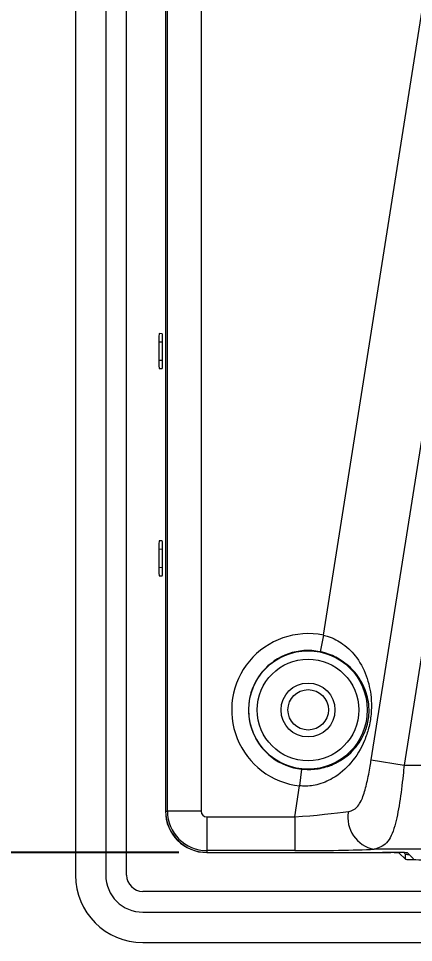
# Model space of a CAD drawing. Header units: millimetres. Extents: x 76 to 1788, y -159 to 878.
# Drawn here: x 209.9 to 233.4, y 279.5 to 334.3 of the extents above; entities that cross this region are included whole.
import ezdxf

# ---------------------------------------------------------------- set-up
doc = ezdxf.new("R2010")
doc.units = ezdxf.units.MM
doc.header["$LTSCALE"] = 2
doc.layers.add('DIM', color=7, linetype='Continuous')
doc.styles.get("Standard").update_dxf_attribs({"font": 'TIMES.TTF'})
doc.dimstyles.new('ISO-25', dxfattribs={"dimscale": 2, "dimtxt": 4, "dimasz": 2.5, "dimexe": 1.25, "dimexo": 0.625, "dimtad": 0, "dimdsep": 46, "dimtxsty": 'Standard', "dimcen": 2.5, "dimadec": 0, "dimazin": 0, "dimtfac": 1, "dimtmove": 0, "dimatfit": 3, "dimfxl": 0, "dimarcsym": 0})

# ---------------------------------------------------------------- blocks, each defined once
blk = doc.blocks.new('*D59')
at = {"layer": 'Defpoints', "color": 0}
for p in [(220.715, 420.429), (186.5, 284.829), (220.715, 284.829)]:
    blk.add_point(p, dxfattribs=at)
at = {"layer": 'DIM', "color": 0, "lineweight": -2}
for p, q in [((219.465, 420.429), (184, 420.429)), ((186.5, 415.429), (186.5, 393.366)), ((186.5, 289.829), (186.5, 311.892)), ((219.465, 284.829), (184, 284.829))]:
    blk.add_line(p, q, dxfattribs=at)
at = {"layer": 'DIM', "color": 0}
for points in [[(187.334, 415.429), (185.667, 415.429), (186.5, 420.429)], [(185.667, 289.829), (187.334, 289.829), (186.5, 284.829)]]:
    blk.add_solid(points, dxfattribs=at)
at = {"layer": 'DIM', "color": 0, "lineweight": 0, "insert": (186.5, 352.629), "char_height": 8, "attachment_point": 5, "rotation": 90}
blk.add_mtext('135.6mm [5.34"]', dxfattribs=at)

msp = doc.modelspace()

# ---------------------------------------------------------------- linework, layer by layer
at = {"lineweight": 0}
for p, q in [((213.322, 421.778), (213.322, 283.478)), ((215.122, 421.778), (215.122, 283.478)), ((216.36, 283.475), (216.36, 421.783)), ((218.664, 417.979), (218.664, 287.279)), ((218.675, 417.979), (218.675, 287.279)), ((218.778, 287.279), (218.778, 417.979)), ((220.777, 417.979), (220.777, 287.279)), ((228.037, 297.718), (243.422, 395.099)), ((230.872, 290.316), (247.328, 394.481)), ((249.282, 394.173), (232.825, 290.007)), ((218.475, 315.61), (218.291, 315.616)), ((218.273, 315.117), (218.273, 314.041)), ((218.492, 315.109), (218.273, 315.117)), ((218.492, 314.049), (218.492, 315.109)), ((218.273, 314.041), (218.492, 314.049)), ((218.291, 313.542), (218.475, 313.548)), ((218.475, 303.31), (218.291, 303.316)), ((218.273, 302.817), (218.273, 301.741)), ((218.492, 302.809), (218.273, 302.817)), ((218.492, 301.749), (218.492, 302.809)), ((218.273, 301.741), (218.492, 301.749)), ((218.291, 301.242), (218.475, 301.248)), ((228.037, 297.718), (227.836, 296.739)), ((230.872, 290.316), (232.825, 290.007)), ((226.735, 289.768), (226.625, 288.775)), ((232.825, 290.007), (237.793, 290.007)), ((226.334, 286.932), (226.625, 288.775)), ((218.675, 287.279), (218.778, 287.279)), ((220.777, 287.279), (218.778, 287.279)), ((221.124, 286.932), (226.334, 286.932)), ((221.124, 286.932), (221.124, 284.934)), ((226.334, 286.932), (226.334, 284.934)), ((221.124, 284.934), (221.124, 284.83)), ((226.334, 284.934), (221.124, 284.934)), ((221.124, 284.83), (232.033, 284.83)), ((221.124, 284.819), (231.542, 284.819)), ((237.584, 285.011), (231.05, 285.011)), ((231.542, 284.819), (231.542, 284.83)), ((232.542, 284.825), (232.542, 284.786)), ((232.542, 284.786), (232.9, 284.427)), ((232.811, 284.817), (232.9, 284.727)), ((232.9, 284.427), (232.9, 284.727)), ((233.384, 284.444), (233.032, 284.796)), ((409.627, 282.515), (217.32, 282.515)), ((217.322, 281.278), (409.622, 281.278)), ((217.322, 279.478), (409.622, 279.478))]:
    msp.add_line(p, q, dxfattribs=at)
for centre, radius in [((227.124, 293.279), 3.517), ((227.124, 293.279), 3.017), ((227.124, 293.279), 1.6), ((227.134, 293.289), 1.2)]:
    msp.add_circle(centre, radius, dxfattribs=at)
for centre, radius, start, end in [((227.124, 293.279), 4.532, 78.3679, 263.6768), ((227.124, 293.279), 3.533, 78.3679, 263.6768), ((221.124, 287.279), 2.46, 180, 270), ((221.124, 287.279), 2.449, 180, 270), ((221.124, 287.279), 2.345, 180, 270), ((221.124, 287.279), 0.347, 180, 270), ((231.414, 286.901), 1.926, 169.5399, 259.1191), ((217.322, 283.478), 4, 180, 270), ((217.322, 283.478), 2.2, 180, 270), ((217.32, 283.475), 0.96, 180, 270)]:
    msp.add_arc(centre, radius, start, end, dxfattribs=at)
for centre, major_axis, ratio, start_param, end_param in [((218.291, 315.116), (0, 0.5), 0.034963, 6.281961, 7.85154), ((218.475, 315.109), (0, 0.5), 0.034878, 4.712389, 6.281967), ((218.291, 314.042), (0, 0.5), 0.034963, 1.573238, 3.142817), ((218.475, 314.049), (0, 0.5), 0.034878, 3.142811, 4.712389), ((218.291, 302.816), (0, 0.5), 0.034963, 6.281961, 7.85154), ((218.475, 302.809), (0, 0.5), 0.034878, 4.712389, 6.281967), ((218.291, 301.742), (0, 0.5), 0.034963, 1.573238, 3.142817), ((218.475, 301.749), (0, 0.5), 0.034878, 3.142811, 4.712389), ((226.367, 287.142), (4.099, 0.315), 0.050204, 4.700461, 5.586415), ((226.367, 285.143), (6.075, 0.001), 0.034492, 4.706933, 5.592888), ((231.542, 284.784), (1, 0), 0.034921, 0.034907, 1.570796), ((232.033, 284.795), (1, 0), 0.034921, 0.034907, 1.570796), ((233.9, 284.728), (1, 0), 0.034921, 3.176499, 3.821385), ((233.9, 284.428), (1, 0), 0.034921, 3.176499, 4.712389)]:
    msp.add_ellipse(centre, major_axis=major_axis, ratio=ratio, start_param=start_param, end_param=end_param, dxfattribs=at)
for points, knots in [([(228.037, 297.718), (228.135, 297.693), (228.554, 297.588), (229.305, 297.187), (230.125, 296.333), (230.68, 295.195), (230.898, 294.056), (230.885, 293.033), (230.739, 292.201), (230.394, 291.181), (229.755, 290.129), (228.763, 289.255), (227.728, 288.819), (227.025, 288.742), (226.681, 288.77), (226.625, 288.775)], [0, 0, 0, 0, 0.022604, 0.096643, 0.189152, 0.303517, 0.41173, 0.475286, 0.537599, 0.597599, 0.725178, 0.843336, 0.922769, 0.987216, 1, 1, 1, 1]), ([(226.735, 289.768), (227.037, 289.754), (227.373, 289.739), (228.014, 289.835), (228.79, 290.073), (229.715, 290.712), (230.312, 291.494), (230.613, 292.25), (230.706, 292.689), (230.755, 293.137), (230.733, 293.826), (230.472, 294.709), (229.899, 295.602), (229.079, 296.288), (228.339, 296.622), (227.932, 296.717), (227.836, 296.739)], [0, 0, 0, 0, 0.073165, 0.081501, 0.164879, 0.287248, 0.413311, 0.467614, 0.504924, 0.521171, 0.577877, 0.683501, 0.801123, 0.897976, 0.976064, 1, 1, 1, 1]), ([(229.52, 287.251), (229.537, 287.254), (229.723, 287.282), (229.895, 287.378), (230.17, 287.667), (230.406, 288.118), (230.635, 288.983), (230.779, 289.742), (230.852, 290.195), (230.872, 290.316)], [0, 0, 0, 0, 0.018155, 0.209128, 0.217353, 0.44287, 0.672012, 0.912283, 1, 1, 1, 1]), ([(232.825, 290.007), (232.805, 289.806), (232.73, 289.041), (232.569, 287.73), (232.279, 286.296), (231.836, 285.252), (231.314, 285.092), (231.05, 285.011)], [0, 0, 0, 0, 0.077116, 0.292172, 0.512517, 0.753218, 1, 1, 1, 1])]:
    msp.add_open_spline(points, degree=3, knots=knots, dxfattribs=at)

# ---------------------------------------------------------------- dimensions: what is measured, and where the dimension line sits
at = {"layer": 'DIM', "lineweight": 0}
dim = msp.add_linear_dim(base=(186.5, 284.829), p1=(220.715, 420.429), p2=(220.715, 284.829), angle=90, dimstyle='ISO-25', override={"dimpost": 'mm'}, dxfattribs=at)
dim.commit()
dim.dimension.update_dxf_attribs({"geometry": '*D59', "text_midpoint": (186.5, 352.629)})

doc.saveas('drawing.dxf')
